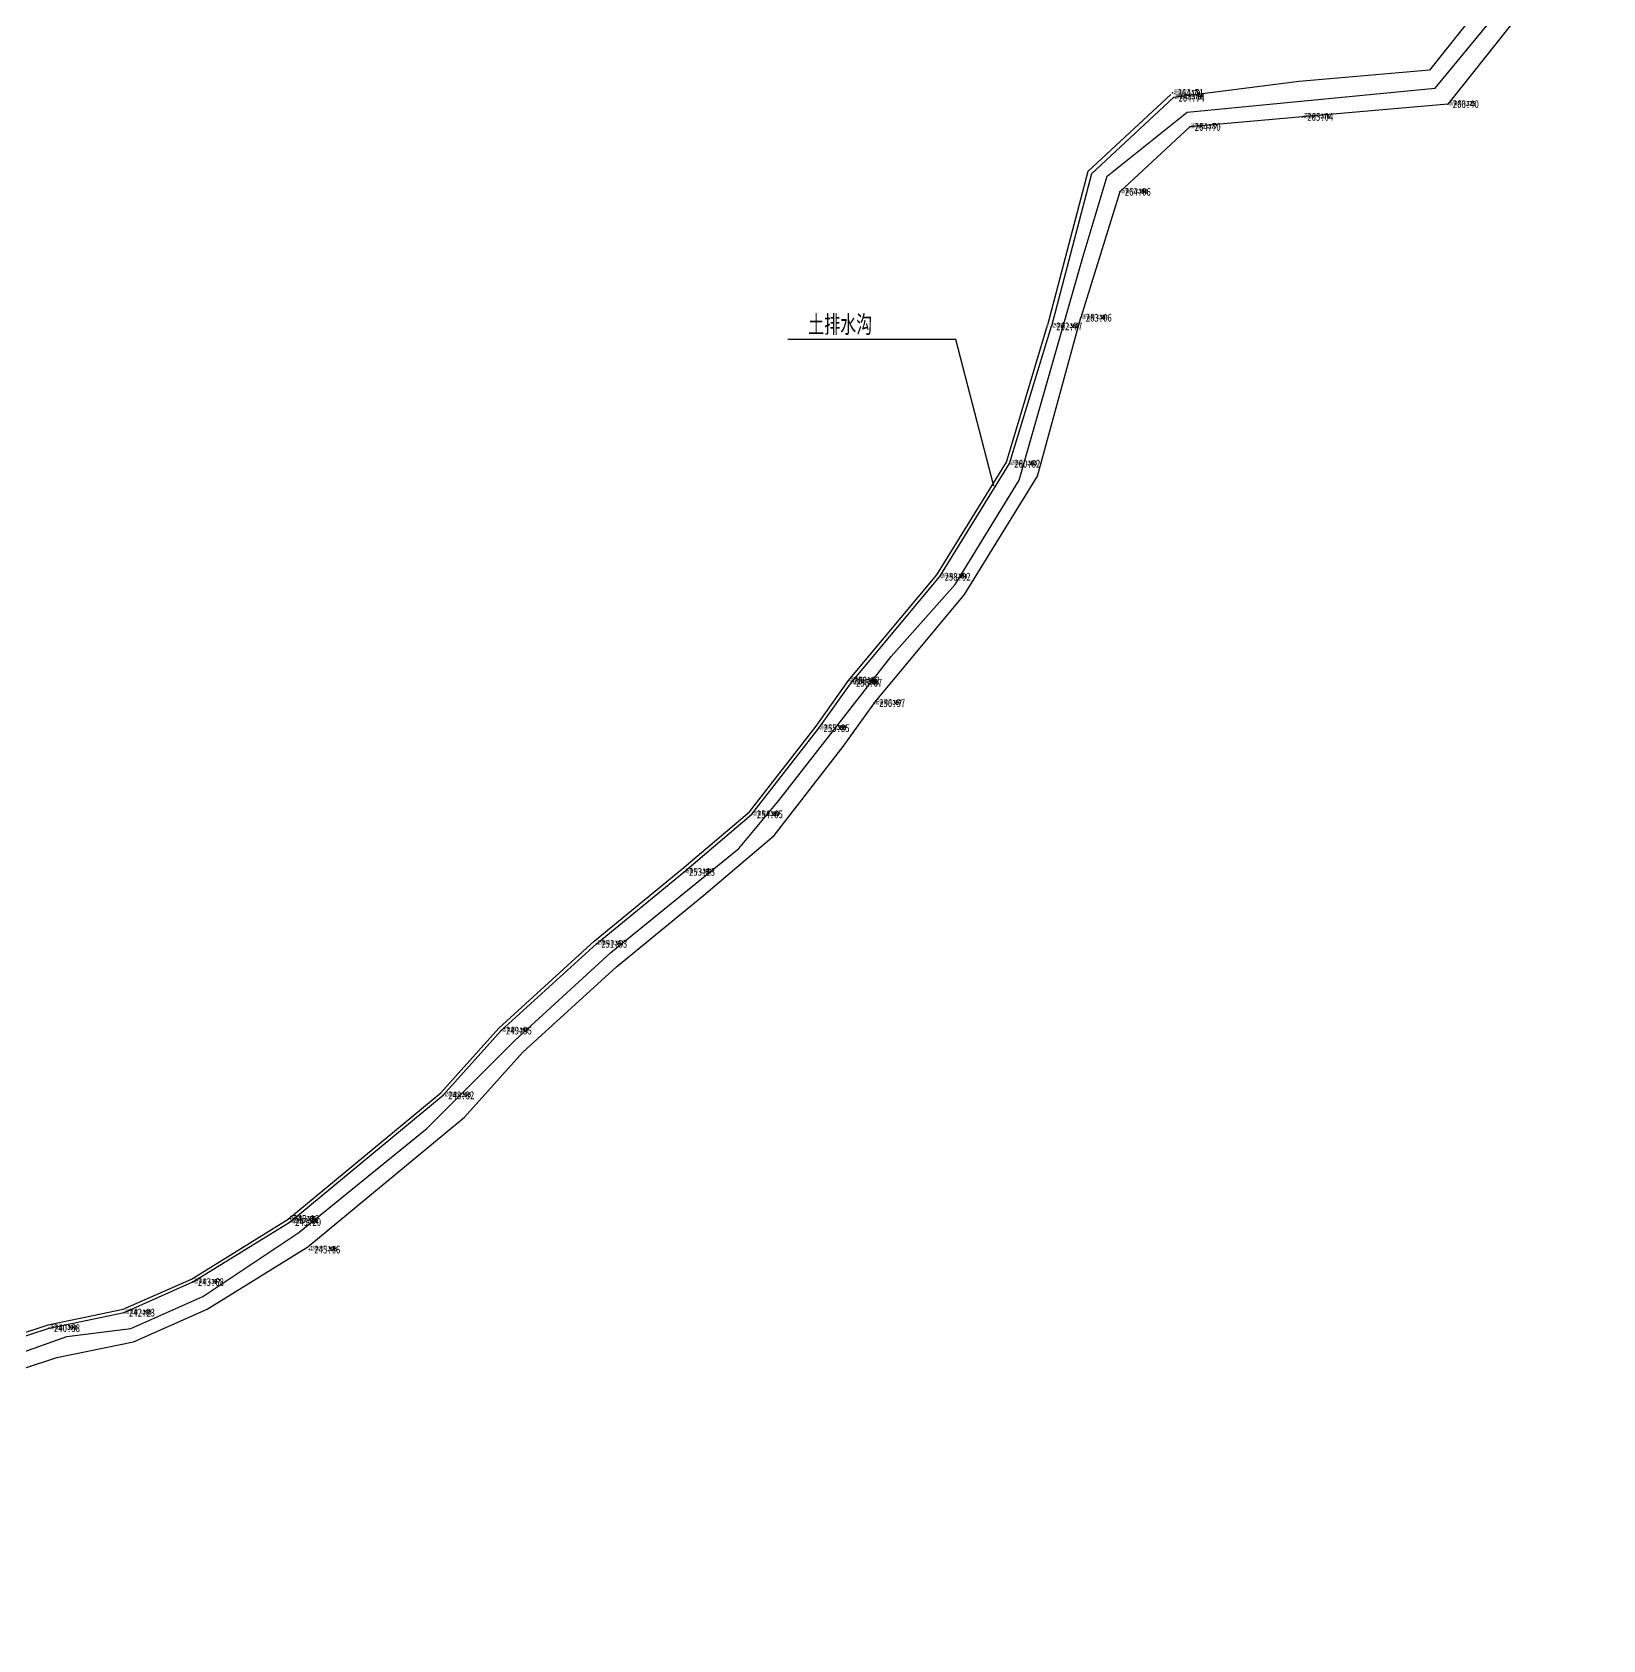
# Model space of a CAD drawing. Extents: x 380662 to 384336, y 3073712 to 3075492.
# Drawn here: x 381093.7 to 381289.9, y 3074650.1 to 3074851 of the extents above; entities that cross this region are included whole.
import ezdxf
from ezdxf.enums import TextEntityAlignment as Align

# ---------------------------------------------------------------- set-up
doc = ezdxf.new("R2010")
doc.units = 0
doc.header["$LTSCALE"] = 0.5
doc.header["$PDSIZE"] = 0.2
doc.layers.get('0').update_dxf_attribs({"linetype": 'CONTINUOUS'})
for name, color, linetype in [('GCD', 1, 'CONTINUOUS'), ('ZDH', 1, 'CONTINUOUS'), ('ZJ', 7, 'CONTINUOUS')]:
    doc.layers.add(name, color=color, linetype=linetype)
doc.styles.add('HZ', font='rs.shx', dxfattribs={"width": 0.8, "bigfont": 'hztxt.shx'})
doc.styles.add('正等线体', font='simhei.ttf')

# ---------------------------------------------------------------- blocks, each defined once
blk = doc.blocks.new('GC200')
at = {"linetype": 'Continuous', "const_width": 0.2, "flags": 128}
blk.add_lwpolyline([(-0.1, 0, 1), (0.1, 0, 1)], format="xyb", close=True, dxfattribs=at)

msp = doc.modelspace()

# ---------------------------------------------------------------- linework, layer by layer
at = {"color": 8, "linetype": 'Continuous', "flags": 128}
for points, elevation in [([(381279.75, 3074928.7), (381271.14, 3074916.64), (381252.8, 3074907.73), (381242.87, 3074904.55), (381241.96, 3074902.66), (381241.36, 3074899.07), (381241.8, 3074894.29), (381243.41, 3074891.83), (381255.72, 3074888.87), (381277.35, 3074892.36), (381281.23, 3074891.57), (381283.15, 3074889.38), (381285.38, 3074878.9), (381280.36, 3074861.45), (381268.3, 3074846.27), (381252.01, 3074844.85), (381236.31, 3074842.83)], 277.3), ([(381283.82, 3074926.79), (381274.09, 3074913.15), (381254.45, 3074903.61), (381247.96, 3074901.84), (381247.44, 3074901.37), (381247.42, 3074895.92), (381247.69, 3074895.36), (381255.89, 3074893.39), (381277.44, 3074896.86), (381283.58, 3074895.62), (381287.24, 3074891.43), (381289.94, 3074878.74), (381284.37, 3074859.39), (381270.58, 3074842.03), (381252.4, 3074840.44), (381238.33, 3074839.18)], 277.3), ([(381235.96, 3074843.21), (381225.59, 3074833.58), (381220.55, 3074814.38)], 264.7), ([(381236.31, 3074842.83), (381226.05, 3074833.31), (381221.04, 3074814.25)], 264.7), ([(381238.33, 3074839.18), (381229.6, 3074831.07), (381224.72, 3074815.33)], 264.7), ([(380996.34, 3074662.25), (381010.46, 3074651.12), (381021.87, 3074650.08), (381051.15, 3074664.54), (381068.25, 3074673.57), (381084.47, 3074681.31), (381096.79, 3074685.36), (381106.34, 3074687.33), (381115.57, 3074691.42), (381128.15, 3074699.21), (381147.72, 3074715.39), (381154.99, 3074723.55), (381166.68, 3074734.2), (381177.59, 3074743.14), (381186.4, 3074750.61), (381195.02, 3074761.75), (381199.05, 3074767.37), (381210.19, 3074780.72), (381219.3, 3074795.51), (381224.72, 3074815.33)], 225.08), ([(380997.44, 3074666.25), (381011.93, 3074654.82), (381021.15, 3074653.98), (381049.41, 3074667.94), (381066.53, 3074676.98), (381083.05, 3074684.86), (381095.8, 3074689.05), (381105.17, 3074690.99), (381113.78, 3074694.81), (381125.92, 3074702.32), (381145.06, 3074718.15), (381152.27, 3074726.24), (381164.18, 3074737.09), (381175.15, 3074746.08), (381183.62, 3074753.27), (381191.96, 3074764.04), (381196.03, 3074769.71), (381207.08, 3074782.96), (381215.79, 3074797.09), (381221.04, 3074814.25)], 225.08), ([(380997.7, 3074666.58), (381012.09, 3074655.22), (381021.07, 3074654.41), (381049.22, 3074668.31), (381066.35, 3074677.36), (381082.89, 3074685.25), (381095.69, 3074689.46), (381105.04, 3074691.39), (381113.58, 3074695.17), (381125.68, 3074702.66), (381144.77, 3074718.45), (381151.98, 3074726.53), (381163.91, 3074737.41), (381174.88, 3074746.39), (381183.32, 3074753.55), (381191.63, 3074764.28), (381195.7, 3074769.97), (381206.74, 3074783.2), (381215.41, 3074797.26), (381220.55, 3074814.4)], 225.08)]:
    msp.add_lwpolyline(points, dxfattribs=dict(at, elevation=elevation))
at = {"linetype": 'Continuous', "flags": 128}
msp.add_lwpolyline([(381084, 3074683), (381098, 3074688), (381106, 3074689), (381115, 3074693), (381127, 3074701), (381143, 3074714), (381154, 3074725), (381166, 3074736), (381182, 3074749), (381187, 3074755), (381201, 3074773), (381209, 3074782), (381217, 3074795), (381219, 3074802), (381225, 3074823), (381228, 3074833), (381238, 3074841), (381269, 3074844), (381283, 3074861)], dxfattribs=at)
at = {"color": 8, "linetype": 'Continuous', "flags": 128}
msp.add_lwpolyline([(381213.85, 3074794.29), (381209.09, 3074812.61), (381188.09, 3074812.61)], dxfattribs=at)
at = {"layer": 'ZDH', "color": 8, "linetype": 'Continuous'}
for p in [(381236.19, 3074843.42, 264.7), (381236.31, 3074842.83, 264.74), (381270.58, 3074842.03, 266.4), (381252.4, 3074840.44, 265.04), (381238.33, 3074839.18, 264.7), (381229.6, 3074831.07, 264.06), (381224.72, 3074815.33, 263.06), (381221.04, 3074814.25, 262.77), (381215.79, 3074797.09, 260.82), (381207.08, 3074782.96, 258.92), (381195.73, 3074769.99, 256.62), (381196.03, 3074769.71, 256.67), (381198.91, 3074767.17, 256.56), (381191.96, 3074764.04, 255.85), (381183.62, 3074753.27, 254.65), (381175.15, 3074746.08, 253.13), (381164.18, 3074737.09, 251.53), (381152.27, 3074726.24, 249.95), (381145.06, 3074718.15, 248.31), (381125.7, 3074702.7, 245.12), (381125.92, 3074702.32, 245.2), (381128.33, 3074698.87, 245.16), (381113.78, 3074694.81, 243.68), (381105.17, 3074690.99, 242.23), (381095.8, 3074689.05, 240.58)]:
    msp.add_point(p, dxfattribs=at)

# ---------------------------------------------------------------- block references
at = {"layer": 'GCD', "color": 8, "linetype": 'Continuous'}
ref = msp.add_blockref('GC200', (381236.19, 3074843.42, 264.7), dxfattribs=dict(at, xscale=0.5, yscale=0.5, zscale=0.5))
ref.add_attrib('height', '264.71', dxfattribs={"linetype": 'Continuous', "height": 1, "style": '正等线体', "width": 0.8}).set_placement((381236.79, 3074843.42, 264.7), align=Align.MIDDLE_LEFT)
ref = msp.add_blockref('GC200', (381236.31, 3074842.83, 264.74), dxfattribs=dict(at, xscale=0.5, yscale=0.5, zscale=0.5))
ref.add_attrib('height', '264.74', dxfattribs={"linetype": 'Continuous', "height": 1, "style": '正等线体', "width": 0.8}).set_placement((381236.91, 3074842.83, 264.74), align=Align.MIDDLE_LEFT)
ref = msp.add_blockref('GC200', (381270.58, 3074842.03, 266.4), dxfattribs=dict(at, xscale=0.5, yscale=0.5, zscale=0.5))
ref.add_attrib('height', '266.40', dxfattribs={"linetype": 'Continuous', "height": 1, "style": '正等线体', "width": 0.8}).set_placement((381271.18, 3074842.03, 266.4), align=Align.MIDDLE_LEFT)
ref = msp.add_blockref('GC200', (381238.33, 3074839.18, 264.7), dxfattribs=dict(at, xscale=0.5, yscale=0.5, zscale=0.5))
ref.add_attrib('height', '264.70', dxfattribs={"linetype": 'Continuous', "height": 1, "style": '正等线体', "width": 0.8}).set_placement((381238.93, 3074839.18, 264.7), align=Align.MIDDLE_LEFT)
ref = msp.add_blockref('GC200', (381252.4, 3074840.44, 265.04), dxfattribs=dict(at, xscale=0.5, yscale=0.5, zscale=0.5))
ref.add_attrib('height', '265.04', dxfattribs={"linetype": 'Continuous', "height": 1, "style": '正等线体', "width": 0.8}).set_placement((381253, 3074840.44, 265.04), align=Align.MIDDLE_LEFT)
ref = msp.add_blockref('GC200', (381229.6, 3074831.07, 264.06), dxfattribs=dict(at, xscale=0.5, yscale=0.5, zscale=0.5))
ref.add_attrib('height', '264.06', dxfattribs={"linetype": 'Continuous', "height": 1, "style": '正等线体', "width": 0.8}).set_placement((381230.2, 3074831.07, 264.06), align=Align.MIDDLE_LEFT)
ref = msp.add_blockref('GC200', (381224.72, 3074815.33, 263.06), dxfattribs=dict(at, xscale=0.5, yscale=0.5, zscale=0.5))
ref.add_attrib('height', '263.06', dxfattribs={"linetype": 'Continuous', "height": 1, "style": '正等线体', "width": 0.8}).set_placement((381225.32, 3074815.33, 263.06), align=Align.MIDDLE_LEFT)
ref = msp.add_blockref('GC200', (381221.04, 3074814.25, 262.77), dxfattribs=dict(at, xscale=0.5, yscale=0.5, zscale=0.5))
ref.add_attrib('height', '262.77', dxfattribs={"linetype": 'Continuous', "height": 1, "style": '正等线体', "width": 0.8}).set_placement((381221.64, 3074814.25, 262.77), align=Align.MIDDLE_LEFT)
ref = msp.add_blockref('GC200', (381215.79, 3074797.09, 260.82), dxfattribs=dict(at, xscale=0.5, yscale=0.5, zscale=0.5))
ref.add_attrib('height', '260.82', dxfattribs={"linetype": 'Continuous', "height": 1, "style": '正等线体', "width": 0.8}).set_placement((381216.39, 3074797.09, 260.82), align=Align.MIDDLE_LEFT)
ref = msp.add_blockref('GC200', (381207.08, 3074782.96, 258.92), dxfattribs=dict(at, xscale=0.5, yscale=0.5, zscale=0.5))
ref.add_attrib('height', '258.92', dxfattribs={"linetype": 'Continuous', "height": 1, "style": '正等线体', "width": 0.8}).set_placement((381207.68, 3074782.96, 258.92), align=Align.MIDDLE_LEFT)
ref = msp.add_blockref('GC200', (381195.73, 3074769.99, 256.62), dxfattribs=dict(at, xscale=0.5, yscale=0.5, zscale=0.5))
ref.add_attrib('height', '256.62', dxfattribs={"linetype": 'Continuous', "height": 1, "style": '正等线体', "width": 0.8}).set_placement((381196.33, 3074769.99, 256.62), align=Align.MIDDLE_LEFT)
ref = msp.add_blockref('GC200', (381196.03, 3074769.71, 256.67), dxfattribs=dict(at, xscale=0.5, yscale=0.5, zscale=0.5))
ref.add_attrib('height', '256.67', dxfattribs={"linetype": 'Continuous', "height": 1, "style": '正等线体', "width": 0.8}).set_placement((381196.63, 3074769.71, 256.67), align=Align.MIDDLE_LEFT)
ref = msp.add_blockref('GC200', (381198.91, 3074767.17, 256.56), dxfattribs=dict(at, xscale=0.5, yscale=0.5, zscale=0.5))
ref.add_attrib('height', '256.57', dxfattribs={"linetype": 'Continuous', "height": 1, "style": '正等线体', "width": 0.8}).set_placement((381199.51, 3074767.17, 256.56), align=Align.MIDDLE_LEFT)
ref = msp.add_blockref('GC200', (381191.96, 3074764.04, 255.85), dxfattribs=dict(at, xscale=0.5, yscale=0.5, zscale=0.5))
ref.add_attrib('height', '255.85', dxfattribs={"linetype": 'Continuous', "height": 1, "style": '正等线体', "width": 0.8}).set_placement((381192.56, 3074764.04, 255.85), align=Align.MIDDLE_LEFT)
ref = msp.add_blockref('GC200', (381183.62, 3074753.27, 254.65), dxfattribs=dict(at, xscale=0.5, yscale=0.5, zscale=0.5))
ref.add_attrib('height', '254.65', dxfattribs={"linetype": 'Continuous', "height": 1, "style": '正等线体', "width": 0.8}).set_placement((381184.22, 3074753.27, 254.65), align=Align.MIDDLE_LEFT)
ref = msp.add_blockref('GC200', (381175.15, 3074746.08, 253.13), dxfattribs=dict(at, xscale=0.5, yscale=0.5, zscale=0.5))
ref.add_attrib('height', '253.13', dxfattribs={"linetype": 'Continuous', "height": 1, "style": '正等线体', "width": 0.8}).set_placement((381175.75, 3074746.08, 253.13), align=Align.MIDDLE_LEFT)
ref = msp.add_blockref('GC200', (381164.18, 3074737.09, 251.53), dxfattribs=dict(at, xscale=0.5, yscale=0.5, zscale=0.5))
ref.add_attrib('height', '251.53', dxfattribs={"linetype": 'Continuous', "height": 1, "style": '正等线体', "width": 0.8}).set_placement((381164.78, 3074737.09, 251.53), align=Align.MIDDLE_LEFT)
ref = msp.add_blockref('GC200', (381152.27, 3074726.24, 249.95), dxfattribs=dict(at, xscale=0.5, yscale=0.5, zscale=0.5))
ref.add_attrib('height', '249.95', dxfattribs={"linetype": 'Continuous', "height": 1, "style": '正等线体', "width": 0.8}).set_placement((381152.87, 3074726.24, 249.95), align=Align.MIDDLE_LEFT)
ref = msp.add_blockref('GC200', (381145.06, 3074718.15, 248.31), dxfattribs=dict(at, xscale=0.5, yscale=0.5, zscale=0.5))
ref.add_attrib('height', '248.32', dxfattribs={"linetype": 'Continuous', "height": 1, "style": '正等线体', "width": 0.8}).set_placement((381145.66, 3074718.15, 248.31), align=Align.MIDDLE_LEFT)
ref = msp.add_blockref('GC200', (381125.7, 3074702.7, 245.12), dxfattribs=dict(at, xscale=0.5, yscale=0.5, zscale=0.5))
ref.add_attrib('height', '245.12', dxfattribs={"linetype": 'Continuous', "height": 1, "style": '正等线体', "width": 0.8}).set_placement((381126.3, 3074702.7, 245.12), align=Align.MIDDLE_LEFT)
ref = msp.add_blockref('GC200', (381125.92, 3074702.32, 245.2), dxfattribs=dict(at, xscale=0.5, yscale=0.5, zscale=0.5))
ref.add_attrib('height', '245.20', dxfattribs={"linetype": 'Continuous', "height": 1, "style": '正等线体', "width": 0.8}).set_placement((381126.52, 3074702.32, 245.2), align=Align.MIDDLE_LEFT)
ref = msp.add_blockref('GC200', (381128.33, 3074698.87, 245.16), dxfattribs=dict(at, xscale=0.5, yscale=0.5, zscale=0.5))
ref.add_attrib('height', '245.16', dxfattribs={"linetype": 'Continuous', "height": 1, "style": '正等线体', "width": 0.8}).set_placement((381128.93, 3074698.87, 245.16), align=Align.MIDDLE_LEFT)
ref = msp.add_blockref('GC200', (381113.78, 3074694.81, 243.68), dxfattribs=dict(at, xscale=0.5, yscale=0.5, zscale=0.5))
ref.add_attrib('height', '243.68', dxfattribs={"linetype": 'Continuous', "height": 1, "style": '正等线体', "width": 0.8}).set_placement((381114.38, 3074694.81, 243.68), align=Align.MIDDLE_LEFT)
ref = msp.add_blockref('GC200', (381105.17, 3074690.99, 242.23), dxfattribs=dict(at, xscale=0.5, yscale=0.5, zscale=0.5))
ref.add_attrib('height', '242.23', dxfattribs={"linetype": 'Continuous', "height": 1, "style": '正等线体', "width": 0.8}).set_placement((381105.77, 3074690.99, 242.23), align=Align.MIDDLE_LEFT)
ref = msp.add_blockref('GC200', (381095.8, 3074689.05, 240.58), dxfattribs=dict(at, xscale=0.5, yscale=0.5, zscale=0.5))
ref.add_attrib('height', '240.58', dxfattribs={"linetype": 'Continuous', "height": 1, "style": '正等线体', "width": 0.8}).set_placement((381096.4, 3074689.05, 240.58), align=Align.MIDDLE_LEFT)

# ---------------------------------------------------------------- texts
at = {"layer": 'ZDH', "color": 8, "linetype": 'Continuous', "style": 'HZ', "width": 0.8}
for s, p in [('沥青霞飞379', (381236.31, 3074843.23, 264.7)), ('沥青霞飞378', (381236.44, 3074842.65, 264.74)), ('沥青霞飞375', (381270.7, 3074841.84, 266.4)), ('沥青霞飞377', (381238.46, 3074838.99, 264.7)), ('沥青霞飞376', (381252.53, 3074840.25, 265.04)), ('沥青霞飞380', (381229.72, 3074830.88, 264.06)), ('沥青霞飞381', (381224.85, 3074815.14, 263.06)), ('沥青霞飞382', (381221.17, 3074814.06, 262.77)), ('沥青霞飞383', (381215.92, 3074796.9, 260.82)), ('沥青霞飞384', (381207.2, 3074782.77, 258.92)), ('沥青霞飞386', (381195.85, 3074769.81, 256.62)), ('沥青霞飞385', (381196.16, 3074769.52, 256.67)), ('沥青霞飞387', (381199.03, 3074766.98, 256.56)), ('沥青霞飞388', (381192.08, 3074763.85, 255.85)), ('沥青霞飞389', (381183.75, 3074753.08, 254.65)), ('沥青霞飞390', (381175.27, 3074745.89, 253.13)), ('沥青霞飞391', (381164.31, 3074736.91, 251.53)), ('沥青霞飞392', (381152.4, 3074726.05, 249.95)), ('沥青霞飞393', (381145.19, 3074717.96, 248.31)), ('沥青霞飞395', (381125.83, 3074702.51, 245.12)), ('沥青霞飞394', (381126.04, 3074702.14, 245.2)), ('沥青霞飞396', (381128.45, 3074698.69, 245.16)), ('沥青霞飞397', (381113.9, 3074694.62, 243.68)), ('沥青霞飞398', (381105.3, 3074690.8, 242.23)), ('沥青霞飞399', (381095.92, 3074688.87, 240.58))]:
    msp.add_text(s, height=0.5, dxfattribs=at).set_placement(p)
at = {"layer": 'ZJ', "color": 8, "linetype": 'Continuous', "style": 'HZ', "width": 0.8}
msp.add_text('土排水沟', height=2.5, dxfattribs=at).set_placement((381194.65, 3074814.54), align=Align.MIDDLE)

doc.saveas('drawing.dxf')
